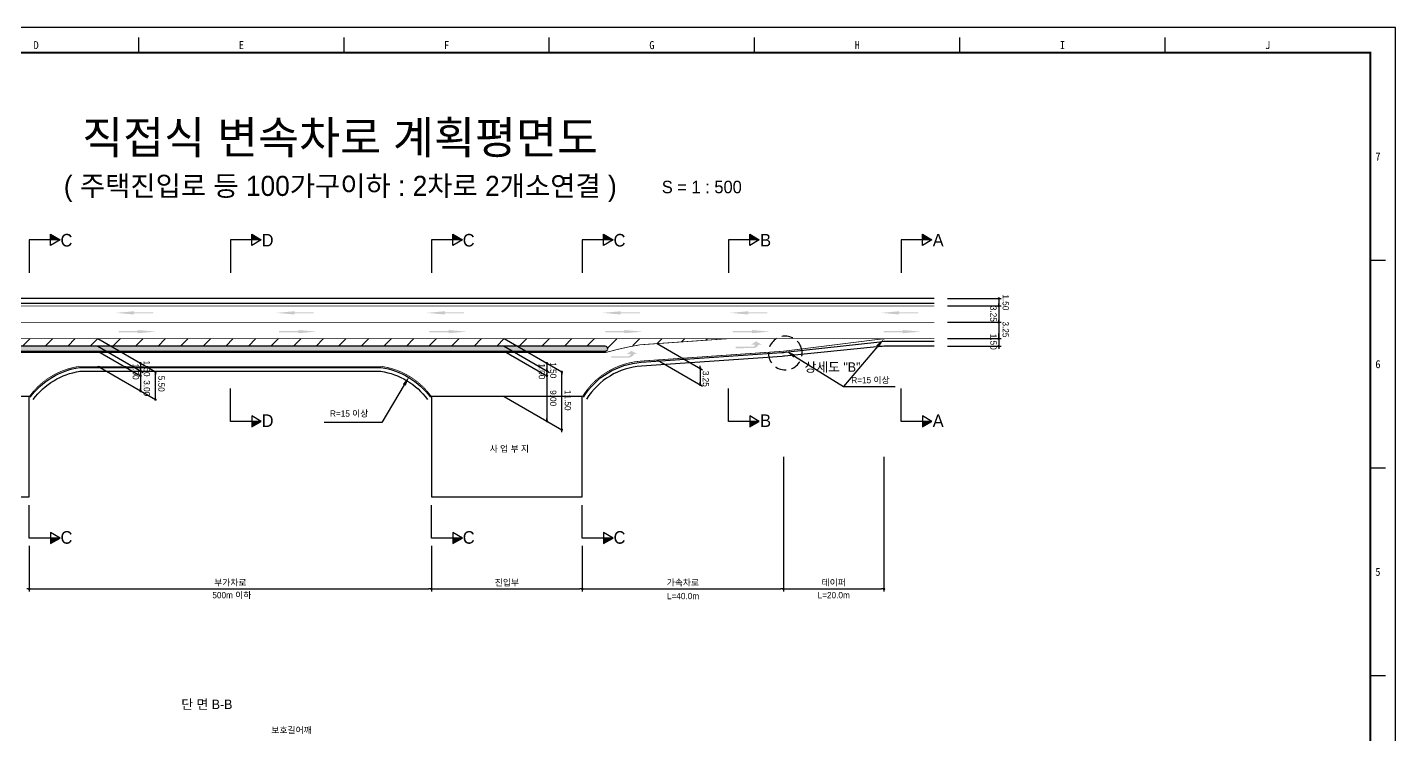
# Model space of a CAD drawing. Header units: millimetres. Extents: x 491 to 914, y -3 to 296.
# Drawn here: x 641.8 to 913.9, y 155.2 to 296 of the extents above; entities that cross this region are included whole.
import ezdxf
from ezdxf.enums import TextEntityAlignment as Align

# ---------------------------------------------------------------- set-up
doc = ezdxf.new("R2010")
doc.units = ezdxf.units.MM
doc.linetypes.add('HIDDEN', pattern=[9.525, 6.35, -3.175])
for name, color, linetype in [('CC-GSTR-0004', 4, 'Continuous'), ('CM-LANE-0030', 30, 'Continuous'), ('CZ-DIMT-0002', 7, 'Continuous'), ('CZ-LIN1-0007', 7, 'Continuous'), ('CZ-LIN2-0003', 3, 'Continuous'), ('CZ-LINE-0001', 7, 'Continuous'), ('CZ-TEXT-BOX0', 7, 'Continuous'), ('TITLE', 7, 'Continuous')]:
    doc.layers.add(name, color=color, linetype=linetype)
doc.styles.add('돋움', font='')
doc.styles.add('돋음체', font='')
doc.styles.get('돋움').set_extended_font_data('Dotum')
doc.styles.get('돋음체').set_extended_font_data('DotumChe')

# ---------------------------------------------------------------- blocks, each defined once
blk = doc.blocks.new('_Dot')
at = {"color": 0, "linetype": 'ByBlock', "lineweight": -2}
blk.add_line((-0.5, 0), (-1, 0), dxfattribs=at)
at = {"color": 0, "linetype": 'ByBlock', "const_width": 0.5}
blk.add_lwpolyline([(-0.25, 0, 1), (0.25, 0, 1)], format="xyb", close=True, dxfattribs=at)

msp = doc.modelspace()

# ---------------------------------------------------------------- hatches: boundary and pattern name
at = {"layer": 'CM-LANE-0030'}
h = msp.add_hatch(dxfattribs=at)
h.set_pattern_fill('ANSI31', color=30, style=0)
h.set_pattern_definition([(45, (-517.721, 3.4507), (-2.245064, 2.245064), [])])
h.paths.add_polyline_path([(597.37, 234.02), (601.67, 233.37, -0.082795), (607.38, 231.52), (608.42, 231.52, 0.001767), (608.3, 231.58, -0.768255), (608.55, 232.52), (756.68, 232.52, -0.801424), (756.89, 231.57, 0.001479), (756.79, 231.52), (758.04, 231.52, -0.078793), (763.61, 232.8), (781.18, 234.02)])
at = {"layer": 'CZ-LIN1-0007'}
for points in [[(662.98, 239.47), (662.98, 239.26), (666.8, 239.26), (666.8, 239.04), (662.98, 239.04), (662.98, 238.83), (659.33, 239.15)], [(694.89, 239.47), (694.89, 239.26), (698.72, 239.26), (698.72, 239.04), (694.89, 239.04), (694.89, 238.83), (691.24, 239.15)], [(724.8, 239.47), (724.8, 239.26), (728.62, 239.26), (728.62, 239.04), (724.8, 239.04), (724.8, 238.83), (721.14, 239.15)], [(759.77, 239.47), (759.77, 239.26), (763.59, 239.26), (763.59, 239.04), (759.77, 239.04), (759.77, 238.83), (756.12, 239.15)], [(785.14, 239.47), (785.14, 239.26), (788.96, 239.26), (788.96, 239.04), (785.14, 239.04), (785.14, 238.83), (781.49, 239.15)], [(815.14, 239.47), (815.14, 239.26), (818.96, 239.26), (818.96, 239.04), (815.14, 239.04), (815.14, 238.83), (811.49, 239.15)], [(663.71, 235.74), (663.71, 235.52), (659.89, 235.53), (659.89, 235.31), (663.71, 235.31), (663.71, 235.1), (667.36, 235.42)], [(695.63, 235.74), (695.63, 235.52), (691.8, 235.53), (691.8, 235.31), (695.63, 235.31), (695.63, 235.1), (699.28, 235.42)], [(725.53, 235.74), (725.53, 235.52), (721.7, 235.53), (721.7, 235.31), (725.53, 235.31), (725.53, 235.1), (729.18, 235.42)], [(760.5, 235.74), (760.5, 235.52), (756.68, 235.53), (756.68, 235.31), (760.5, 235.31), (760.5, 235.1), (764.15, 235.42)], [(785.87, 235.74), (785.87, 235.52), (782.05, 235.53), (782.05, 235.31), (785.87, 235.31), (785.87, 235.1), (789.52, 235.42)], [(815.87, 235.74), (815.87, 235.52), (812.05, 235.53), (812.05, 235.31), (815.87, 235.31), (815.87, 235.1), (819.52, 235.42)], [(761.42, 230.26, 0.267976), (762.45, 230.95), (763.08, 230.95), (761.91, 231.6), (760.96, 230.96), (761.66, 230.95, -0.504994), (761.35, 230.53), (757.88, 230.51), (757.88, 230.24)], [(786.18, 232.14, 0.267976), (787.21, 232.83), (787.84, 232.83), (786.67, 233.49), (785.72, 232.84), (786.42, 232.83, -0.504994), (786.11, 232.42), (782.64, 232.4), (782.65, 232.12)]]:
    msp.add_hatch(color=256, dxfattribs=at).paths.add_polyline_path(points)
at = {"layer": 'CZ-LIN2-0003'}
h = msp.add_hatch(dxfattribs=at)
h.set_pattern_fill('CROSS', color=256, scale=0.075, style=0)
h.set_pattern_definition([(0, (-517.7211, 3.45067), (0.47625, 0.47625), [0.238125, -0.714375]), (90, (-517.60202, 3.3316), (-0.47625, 0.47625), [0.238125, -0.714375])])
h.paths.add_polyline_path([(608.55, 232.52, 0.768255), (608.3, 231.58, -0.001767), (608.42, 231.52), (756.79, 231.52, -0.001479), (756.89, 231.57, 0.801424), (756.68, 232.52)])
at = {"layer": 'CZ-LINE-0001'}
for points in [[(646.37, 254.79), (646.37, 253.69), (648.27, 253.69)], [(686.37, 254.79), (686.37, 253.69), (688.27, 253.69)], [(726.37, 254.79), (726.37, 253.69), (728.27, 253.69)], [(756.37, 254.79), (756.37, 253.69), (758.27, 253.69)], [(785.42, 254.79), (785.42, 253.69), (787.33, 253.69)], [(819.76, 254.79), (819.76, 253.69), (821.66, 253.69)], [(688.27, 217.57), (686.37, 217.57), (686.37, 216.47)], [(787.33, 217.57), (785.42, 217.57), (785.42, 216.47)], [(821.66, 217.57), (819.76, 217.57), (819.76, 216.47)], [(648.27, 194.33), (646.37, 194.33), (646.37, 193.24)], [(728.27, 194.33), (726.37, 194.33), (726.37, 193.24)], [(758.27, 194.33), (756.37, 194.33), (756.37, 193.24)]]:
    msp.add_hatch(color=256, dxfattribs=at).paths.add_polyline_path(points)

# ---------------------------------------------------------------- linework, layer by layer
at = {"color": 0, "linetype": 'ByBlock', "lineweight": -2}
for p, q in [((834.96, 241.77), (834.96, 241.52)), ((834.96, 240.77), (834.96, 241.02)), ((834.96, 240.27), (834.96, 240.02)), ((834.96, 237.52), (834.96, 237.77)), ((834.96, 237.02), (834.96, 236.77)), ((834.96, 234.27), (834.96, 234.52)), ((834.96, 234.27), (834.96, 234.52)), ((834.96, 232.27), (834.96, 232.02)), ((834.96, 232.27), (834.96, 232.02)), ((664.27, 228.86), (664.27, 228.61)), ((745.09, 228.86), (745.09, 228.61)), ((775.54, 228.38), (775.54, 228.63)), ((664.27, 227.86), (664.27, 228.11)), ((664.27, 227.36), (664.27, 227.11)), ((664.27, 226.86), (664.27, 227.11)), ((667.23, 227.16), (667.23, 226.91)), ((745.09, 227.86), (745.09, 228.11)), ((745.09, 227.36), (745.09, 227.11)), ((745.09, 226.86), (745.09, 227.11)), ((748.05, 227.16), (748.05, 226.91)), ((775.54, 227.88), (775.54, 227.63)), ((664.27, 223.86), (664.27, 224.11)), ((775.54, 225.13), (775.54, 225.38)), ((667.23, 222.16), (667.23, 222.41)), ((745.09, 217.86), (745.09, 218.11)), ((748.05, 216.16), (748.05, 216.41))]:
    msp.add_line(p, q, dxfattribs=at)
at = {"color": 0, "linetype": 'ByBlock', "const_width": 0.25}
for points in [[(834.96, 241.89, 1), (834.96, 242.14, 1)], [(834.96, 240.64, 1), (834.96, 240.39, 1)], [(834.96, 240.39, 1), (834.96, 240.64, 1)], [(834.96, 237.39, 1), (834.96, 237.14, 1)], [(834.96, 237.14, 1), (834.96, 237.39, 1)], [(834.96, 234.14, 1), (834.96, 233.89, 1)], [(834.96, 234.14, 1), (834.96, 233.89, 1)], [(834.96, 232.39, 1), (834.96, 232.64, 1)], [(834.96, 232.39, 1), (834.96, 232.64, 1)], [(664.27, 228.99, 1), (664.27, 229.24, 1)], [(745.09, 228.99, 1), (745.09, 229.24, 1)], [(664.27, 227.74, 1), (664.27, 227.49, 1)], [(664.27, 227.49, 1), (664.27, 227.74, 1)], [(664.27, 226.74, 1), (664.27, 226.49, 1)], [(667.23, 227.28, 1), (667.23, 227.53, 1)], [(745.09, 227.49, 1), (745.09, 227.74, 1)], [(745.09, 227.74, 1), (745.09, 227.49, 1)], [(745.09, 226.74, 1), (745.09, 226.49, 1)], [(748.05, 227.28, 1), (748.05, 227.53, 1)], [(775.54, 228.01, 1), (775.54, 228.26, 1)], [(775.54, 228.26, 1), (775.54, 228.01, 1)], [(664.27, 223.74, 1), (664.27, 223.49, 1)], [(775.54, 225.01, 1), (775.54, 224.76, 1)], [(667.23, 222.03, 1), (667.23, 221.78, 1)], [(745.09, 217.74, 1), (745.09, 217.49, 1)], [(748.05, 216.03, 1), (748.05, 215.78, 1)]]:
    msp.add_lwpolyline(points, format="xyb", close=True, dxfattribs=at)
at = {"layer": 'CC-GSTR-0004'}
for points in [[(822.13, 242.02), (572.13, 242.02)], [(822.13, 241.02), (572.13, 241.02)]]:
    msp.add_lwpolyline(points, dxfattribs=at)
for points in [[(752.34, 222.39, -0.24079), (763.85, 229.31), (791.81, 231.25), (791.81, 231.25, 0.010735), (792.45, 231.3), (792.45, 231.3), (811.29, 233.42), (811.29, 233.42, -0.028022), (812.97, 233.52), (812.97, 233.52), (822.13, 233.52)], [(822.13, 232.52), (812.88, 232.52, 0.024952), (811.38, 232.44), (792.36, 230.54, -0.007667), (791.9, 230.5), (763.9, 228.56, 0.24079), (752.98, 221.99)], [(642.33, 222.37, -0.202063), (652.15, 228.27), (712.11, 228.27, -0.202063), (721.93, 222.37, -0.202063)], [(642.94, 221.93, -0.201084), (652.2, 227.52), (712.05, 227.52, -0.201084), (721.32, 221.93, -0.201084)]]:
    msp.add_lwpolyline(points, format="xyb", dxfattribs=at)
at = {"layer": 'CM-LANE-0030', "color": 30, "const_width": 0.15}
msp.add_lwpolyline([(822.13, 237.27), (572.13, 237.27)], dxfattribs=at)
msp.add_lwpolyline([(601.67, 233.37), (597.37, 234.02), (781.18, 234.02), (763.61, 232.8, 0.026159), (756.79, 231.27), (608.42, 231.27, 0.027105)], format="xyb", close=True, dxfattribs=at)
at = {"layer": 'CZ-LIN1-0007', "const_width": 0.15}
msp.add_lwpolyline([(822.13, 240.52), (572.13, 240.52)], dxfattribs=at)
for points in [[(822.13, 234.02), (813.06, 234.02), (813.06, 234.02, 0.031099), (811.2, 233.9), (792.54, 231.57, -0.01381), (791.72, 231.49), (791.72, 231.49), (763.83, 229.56, 0.24079), (752.13, 222.52)], [(642.13, 222.52, -0.202373), (652.13, 228.52), (712.13, 228.52, -0.202373), (722.13, 222.52)]]:
    msp.add_lwpolyline(points, format="xyb", dxfattribs=at)
at = {"layer": 'CZ-LIN1-0007', "linetype": 'HIDDEN', "const_width": 0.15}
msp.add_lwpolyline([(781.18, 234.02), (813.06, 234.02)], dxfattribs=at)
at = {"layer": 'CZ-LIN2-0003'}
msp.add_lwpolyline([(608.3, 231.58, -0.001767), (608.42, 231.52), (756.79, 231.52, -0.001479), (756.89, 231.57, 0.801424), (756.68, 232.52), (608.55, 232.52, 0.768255)], format="xyb", close=True, dxfattribs=at)
for points in [[(642.13, 222.52), (612.13, 222.52), (612.13, 202.52), (642.13, 202.52)], [(752.13, 222.52), (722.13, 222.52), (722.13, 202.52), (752.13, 202.52)]]:
    msp.add_lwpolyline(points, close=True, dxfattribs=at)
at = {"layer": 'CZ-LINE-0001'}
for p, q in [((648.27, 253.69), (642.13, 253.69)), ((642.13, 253.69), (642.13, 247.15)), ((646.37, 252.59), (646.37, 254.79)), ((646.37, 254.79), (648.27, 253.69)), ((648.27, 253.69), (646.37, 252.59)), ((688.27, 253.69), (682.13, 253.69)), ((682.13, 253.69), (682.13, 247.15)), ((686.37, 252.59), (686.37, 254.79)), ((686.37, 254.79), (688.27, 253.69)), ((688.27, 253.69), (686.37, 252.59)), ((728.27, 253.69), (722.13, 253.69)), ((722.13, 253.69), (722.13, 247.15)), ((726.37, 252.59), (726.37, 254.79)), ((726.37, 254.79), (728.27, 253.69)), ((728.27, 253.69), (726.37, 252.59)), ((758.27, 253.69), (752.13, 253.69)), ((752.13, 253.69), (752.13, 247.15)), ((756.37, 252.59), (756.37, 254.79)), ((756.37, 254.79), (758.27, 253.69)), ((758.27, 253.69), (756.37, 252.59)), ((787.33, 253.69), (781.18, 253.69)), ((781.18, 253.69), (781.18, 247.15)), ((785.42, 252.59), (785.42, 254.79)), ((785.42, 254.79), (787.33, 253.69)), ((787.33, 253.69), (785.42, 252.59)), ((821.66, 253.69), (815.52, 253.69)), ((815.52, 253.69), (815.52, 247.15)), ((819.76, 252.59), (819.76, 254.79)), ((819.76, 254.79), (821.66, 253.69)), ((821.66, 253.69), (819.76, 252.59)), ((824.73, 242.02), (835.46, 242.02)), ((824.73, 240.52), (835.46, 240.52)), ((824.73, 240.52), (835.46, 240.52)), ((834.96, 241.52), (834.96, 232.52)), ((824.73, 237.27), (835.46, 237.27)), ((834.96, 234.52), (834.96, 235.02)), ((655.77, 234.02), (667.23, 227.41)), ((655.77, 232.52), (664.77, 227.32)), ((655.77, 232.52), (664.77, 227.32)), ((655.77, 231.52), (664.27, 226.61)), ((736.6, 234.02), (748.05, 227.41)), ((736.6, 232.52), (745.59, 227.32)), ((736.6, 232.52), (745.59, 227.32)), ((736.6, 231.52), (745.09, 226.61)), ((767.05, 233.04), (776.04, 227.85)), ((824.73, 234.02), (835.46, 234.02)), ((824.73, 234.02), (835.46, 234.02)), ((824.73, 232.52), (835.46, 232.52)), ((824.73, 232.52), (835.46, 232.52)), ((664.27, 229.11), (664.27, 223.61)), ((745.09, 228.61), (745.09, 217.61)), ((767.05, 229.79), (776.04, 224.6)), ((655.77, 228.52), (667.23, 221.91)), ((667.23, 221.91), (667.23, 227.41)), ((748.05, 215.42), (748.05, 227.41)), ((775.54, 227.63), (775.54, 224.63)), ((682.13, 217.57), (682.13, 224.11)), ((781.18, 217.57), (781.18, 224.11)), ((804.1, 224.51), (814.37, 224.51)), ((815.52, 217.57), (815.52, 224.11)), ((736.6, 222.52), (748.05, 215.91)), ((688.27, 217.57), (686.37, 218.67)), ((686.37, 218.67), (686.37, 216.47)), ((787.33, 217.57), (785.42, 218.67)), ((785.42, 218.67), (785.42, 216.47)), ((821.66, 217.57), (819.76, 218.67)), ((819.76, 218.67), (819.76, 216.47)), ((688.27, 217.57), (682.13, 217.57)), ((686.37, 216.47), (688.27, 217.57)), ((787.33, 217.57), (781.18, 217.57)), ((785.42, 216.47), (787.33, 217.57)), ((821.66, 217.57), (815.52, 217.57)), ((819.76, 216.47), (821.66, 217.57)), ((792.13, 210.5), (792.13, 183.72)), ((792.13, 210.5), (792.13, 183.72)), ((812.13, 210.5), (812.13, 183.72)), ((642.13, 194.33), (642.13, 200.88)), ((722.13, 194.33), (722.13, 200.88)), ((752.13, 194.33), (752.13, 200.88)), ((648.27, 194.33), (642.13, 194.33)), ((648.27, 194.33), (646.37, 195.43)), ((646.37, 195.43), (646.37, 193.24)), ((646.37, 193.24), (648.27, 194.33)), ((728.27, 194.33), (722.13, 194.33)), ((728.27, 194.33), (726.37, 195.43)), ((726.37, 195.43), (726.37, 193.24)), ((726.37, 193.24), (728.27, 194.33)), ((758.27, 194.33), (752.13, 194.33)), ((758.27, 194.33), (756.37, 195.43)), ((756.37, 195.43), (756.37, 193.24)), ((756.37, 193.24), (758.27, 194.33)), ((642.13, 192.77), (642.13, 183.72)), ((642.13, 192.77), (642.13, 183.72)), ((722.13, 192.77), (722.13, 183.72)), ((722.13, 192.77), (722.13, 183.72)), ((752.13, 192.77), (752.13, 183.72)), ((752.13, 192.77), (752.13, 183.72)), ((642.63, 184.22), (721.63, 184.22)), ((722.63, 184.22), (751.63, 184.22)), ((752.63, 184.22), (791.63, 184.22)), ((792.63, 184.22), (811.63, 184.22))]:
    msp.add_line(p, q, dxfattribs=at)
at = {"layer": 'CZ-LINE-0001', "linetype": 'HIDDEN', "ltscale": 0.35}
msp.add_line((795.83, 231.55), (795.83, 231.55), dxfattribs=at)
at = {"layer": 'CZ-LINE-0001'}
for points in [[(810.84, 232.46), (804.1, 224.51)], [(794.35, 230.53), (804.1, 224.51)], [(716.71, 224.81), (712.25, 217.35), (700.77, 217.35)]]:
    msp.add_lwpolyline(points, dxfattribs=at)
at = {"layer": 'CZ-LINE-0001', "linetype": 'HIDDEN', "ltscale": 0.35}
msp.add_arc((792.5, 231.16), 3.35, 6.7667, 6.749, dxfattribs=at)
at = {"layer": 'CZ-LINE-0001'}
for points in [[(794.17, 230.24), (792.64, 231.58), (794.52, 230.81)], [(810.58, 232.68), (812.13, 233.99), (811.09, 232.25)], [(716.42, 224.98), (717.74, 226.53), (717, 224.64)]]:
    msp.add_solid(points, dxfattribs=at)
at = {"layer": 'TITLE', "color": 7, "linetype": 'Continuous'}
for p, q in [((663.91, 290.92), (663.91, 293.95)), ((704.74, 290.92), (704.74, 293.95)), ((745.56, 290.92), (745.56, 293.95)), ((786.38, 290.92), (786.38, 293.95)), ((827.21, 290.92), (827.21, 293.95)), ((868.03, 290.92), (868.03, 293.95)), ((911.88, 249.59), (908.86, 249.59)), ((911.88, 208.26), (908.86, 208.26)), ((911.88, 166.94), (908.86, 166.94))]:
    msp.add_line(p, q, dxfattribs=at)
at = {"layer": 'TITLE'}
msp.add_lwpolyline([(490.53, -3.41), (913.89, -3.41), (913.89, 295.96), (490.53, 295.96)], close=True, dxfattribs=at)
at = {"layer": 'TITLE', "linetype": 'Continuous', "const_width": 0.403}
msp.add_lwpolyline([(500.61, 1.62), (500.61, 290.92), (908.86, 290.92), (908.86, 1.62)], close=True, dxfattribs=at)

# ---------------------------------------------------------------- block references
at = {"layer": 'CZ-LINE-0001', "xscale": 0.5, "yscale": 0.5, "zscale": 0.5}
for p in [(642.13, 184.22), (722.13, 184.22), (752.13, 184.22), (792.13, 184.22), (812.13, 184.22)]:
    msp.add_blockref('_Dot', p, dxfattribs=at)
at = {"layer": 'CZ-LINE-0001', "xscale": 0.5, "yscale": 0.5, "zscale": 0.5, "rotation": 180}
for p in [(642.13, 184.22), (722.13, 184.22), (752.13, 184.22), (792.13, 184.22)]:
    msp.add_blockref('_Dot', p, dxfattribs=at)

# ---------------------------------------------------------------- texts
at = {"layer": 'CZ-DIMT-0002', "style": '돋움'}
for s, height, p in [('C', 2.5, (649.53, 253.61)), ('D', 2.5, (689.53, 253.61)), ('C', 2.5, (729.53, 253.61)), ('C', 2.5, (759.53, 253.61)), ('B', 2.5, (788.58, 253.61)), ('A', 2.5, (822.91, 253.61)), ('상세도 "B"', 1.875, (801.88, 228.36)), ('R=15 이상', 1.25, (809.44, 225.77)), ('D', 2.5, (689.53, 217.7)), ('R=15 이상', 1.25, (705.76, 219.12)), ('B', 2.5, (788.58, 217.7)), ('A', 2.5, (822.91, 217.7)), ('사 업 부 지', 1.25, (737.62, 212.11)), ('C', 2.5, (649.53, 194.47)), ('C', 2.5, (729.53, 194.47)), ('C', 2.5, (759.53, 194.47)), ('500m 이하', 1.25, (682.43, 182.99)), ('L=40.0m', 1.25, (772.16, 182.81)), ('L=20.0m', 1.25, (802.13, 182.99))]:
    msp.add_text(s, height=height, dxfattribs=at).set_placement(p, align=Align.MIDDLE_CENTER)
for s, p in [('1.50', (835.71, 242.83)), ('3.25', (833.28, 240.55)), ('3.25', (835.71, 237.44)), ('1.50', (833.28, 235))]:
    msp.add_text(s, height=1.25, rotation=270, dxfattribs=at).set_placement(p)
at = {"layer": 'CZ-DIMT-0002', "char_height": 1.25, "attachment_point": 5, "rotation": 270, "style": '돋움'}
for s, insert in [('1.00', (663.31, 227.46)), ('1.50', (665.52, 228.07)), ('1.00', (744.08, 227.51)), ('1.50', (746.34, 227.73)), ('5.50', (668.41, 225.05)), ('3.25', (776.7, 226.03)), ('3.00', (665.52, 224.15)), ('9.00', (746.34, 222.18)), ('11.50', (749.23, 221.76))]:
    msp.add_mtext(s, dxfattribs=dict(at, insert=insert))
at = {"layer": 'CZ-LINE-0001', "char_height": 1.25, "attachment_point": 5, "style": '돋움'}
for s, insert in [('\\A1;부가차로', (682.13, 185.42)), ('\\A1;진입부', (737.13, 185.42)), ('\\A1;가속차로', (772.13, 185.42)), ('\\A1;테이퍼', (802.13, 185.42)), ('\\A1;보호길어깨', (694.3, 156.05))]:
    msp.add_mtext(s, dxfattribs=dict(at, insert=insert))
at = {"layer": 'CZ-TEXT-BOX0', "style": '돋움'}
msp.add_text('단 면 B-B', height=1.875, dxfattribs=at).set_placement((677.45, 161.26), align=Align.MIDDLE_CENTER)
at = {"layer": 'TITLE', "color": 3, "linetype": 'Continuous', "style": '돋음체'}
for s, p in [('D', (643.5, 292.43)), ('E', (684.32, 292.43)), ('F', (725.15, 292.43)), ('G', (765.97, 292.43)), ('H', (806.8, 292.43)), ('I', (847.62, 292.43)), ('J', (888.45, 292.43)), ('7', (910.37, 270.26)), ('6', (910.37, 228.93)), ('5', (910.37, 187.61))]:
    msp.add_text(s, height=1.59, dxfattribs=at).set_placement(p, align=Align.MIDDLE)
at = {"layer": 'TITLE', "style": '돋움'}
for s, height, p in [('직접식 변속차로 계획평면도', 6.5, (703.95, 274.05)), ('( 주택진입로 등 100가구이하 : 2차로 2개소연결 )', 4, (703.99, 264.42))]:
    msp.add_text(s, height=height, dxfattribs=at).set_placement(p, align=Align.MIDDLE_CENTER)
msp.add_text('S = 1 : 500', height=2.5, dxfattribs=at).set_placement((767.94, 264.2), align=Align.MIDDLE_LEFT)

doc.saveas('drawing.dxf')
